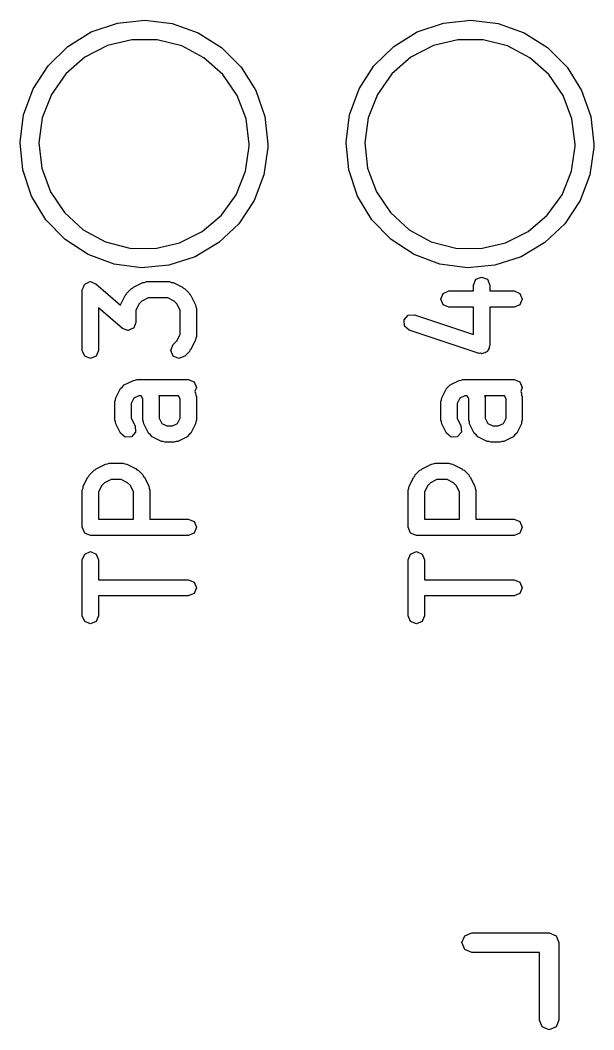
# Model space of a CAD drawing. Extents: x 59.1 to 151.1, y -119.5 to -80.2.
# Drawn here: x 86.24 to 89.76, y -105.44 to -99.24 of the extents above; entities that cross this region are included whole.
import ezdxf

# ---------------------------------------------------------------- set-up
doc = ezdxf.new("R2010")
doc.units = 0
doc.layers.add('BLACK', color=7, linetype='CONTINUOUS')

msp = doc.modelspace()

# ---------------------------------------------------------------- linework, layer by layer
at = {"layer": 'BLACK', "linetype": 'CONTINUOUS'}
for p, q in [((86.8368, -99.2577), (87.0053, -99.24)), ((87.0053, -99.24), (87.1735, -99.2601)), ((88.8368, -99.2577), (89.0053, -99.24)), ((89.0053, -99.24), (89.1735, -99.2601)), ((86.6764, -99.3123), (86.8368, -99.2577)), ((87.1735, -99.2601), (87.3332, -99.3169)), ((88.6764, -99.3123), (88.8368, -99.2577)), ((89.1735, -99.2601), (89.3332, -99.3169)), ((86.5321, -99.4011), (86.6764, -99.3123)), ((86.9259, -99.3596), (86.7753, -99.3957)), ((87.0808, -99.3604), (86.9259, -99.3596)), ((87.231, -99.3981), (87.0808, -99.3604)), ((87.3332, -99.3169), (87.4762, -99.4077)), ((88.5321, -99.4011), (88.6764, -99.3123)), ((88.9259, -99.3596), (88.7753, -99.3957)), ((89.0808, -99.3604), (88.9259, -99.3596)), ((89.231, -99.3981), (89.0808, -99.3604)), ((89.3332, -99.3169), (89.4762, -99.4077)), ((86.411, -99.5197), (86.5321, -99.4011)), ((86.7753, -99.3957), (86.6376, -99.4668)), ((87.3679, -99.4706), (87.231, -99.3981)), ((87.4762, -99.4077), (87.5956, -99.5279)), ((88.411, -99.5197), (88.5321, -99.4011)), ((88.7753, -99.3957), (88.6376, -99.4668)), ((89.3679, -99.4706), (89.231, -99.3981)), ((89.4762, -99.4077), (89.5956, -99.5279)), ((86.6376, -99.4668), (86.5209, -99.5686)), ((87.4836, -99.5737), (87.3679, -99.4706)), ((88.6376, -99.4668), (88.5209, -99.5686)), ((89.4836, -99.5737), (89.3679, -99.4706)), ((86.3193, -99.6621), (86.411, -99.5197)), ((87.5956, -99.5279), (87.6854, -99.6716)), ((88.3193, -99.6621), (88.411, -99.5197)), ((89.5956, -99.5279), (89.6854, -99.6716)), ((86.5209, -99.5686), (86.4318, -99.6953)), ((87.5713, -99.7013), (87.4836, -99.5737)), ((88.5209, -99.5686), (88.4318, -99.6953)), ((89.5713, -99.7013), (89.4836, -99.5737)), ((86.2613, -99.8213), (86.3193, -99.6621)), ((87.6854, -99.6716), (87.7411, -99.8316)), ((88.2613, -99.8213), (88.3193, -99.6621)), ((89.6854, -99.6716), (89.7411, -99.8316)), ((86.4318, -99.6953), (86.3756, -99.8397)), ((87.6261, -99.8462), (87.5713, -99.7013)), ((88.4318, -99.6953), (88.3756, -99.8397)), ((89.6261, -99.8462), (89.5713, -99.7013)), ((86.2401, -99.9894), (86.2613, -99.8213)), ((86.3756, -99.8397), (86.3553, -99.9932)), ((87.6447, -100), (87.6261, -99.8462)), ((87.7411, -99.8316), (87.76, -100)), ((88.2401, -99.9894), (88.2613, -99.8213)), ((88.3756, -99.8397), (88.3553, -99.9932)), ((89.6447, -100), (89.6261, -99.8462)), ((89.7411, -99.8316), (89.76, -100)), ((86.2405, -99.9932), (86.2401, -99.9894)), ((86.2566, -100.158), (86.2405, -99.9932)), ((86.3553, -99.9932), (86.3723, -100.147)), ((87.6227, -100.167), (87.6446, -100.014)), ((87.6446, -100.014), (87.6447, -100)), ((87.7597, -100.021), (87.7361, -100.189)), ((87.76, -100), (87.7597, -100.021)), ((88.2405, -99.9932), (88.2401, -99.9894)), ((88.2566, -100.158), (88.2405, -99.9932)), ((88.3553, -99.9932), (88.3723, -100.147)), ((89.6227, -100.167), (89.6446, -100.014)), ((89.6446, -100.014), (89.6447, -100)), ((89.7597, -100.021), (89.7361, -100.189)), ((89.76, -100), (89.7597, -100.021)), ((86.3101, -100.319), (86.2566, -100.158)), ((86.3723, -100.147), (86.4256, -100.293)), ((87.565, -100.311), (87.6227, -100.167)), ((88.3101, -100.319), (88.2566, -100.158)), ((88.3723, -100.147), (88.4256, -100.293)), ((89.565, -100.311), (89.6227, -100.167)), ((87.7361, -100.189), (87.676, -100.347)), ((89.7361, -100.189), (89.676, -100.347)), ((86.4256, -100.293), (86.512, -100.421)), ((88.4256, -100.293), (88.512, -100.421)), ((86.3979, -100.464), (86.3101, -100.319)), ((87.4746, -100.436), (87.565, -100.311)), ((87.676, -100.347), (87.5822, -100.489)), ((88.3979, -100.464), (88.3101, -100.319)), ((89.4746, -100.436), (89.565, -100.311)), ((89.676, -100.347), (89.5822, -100.489)), ((86.5156, -100.586), (86.3979, -100.464)), ((86.512, -100.421), (86.6265, -100.526)), ((87.3568, -100.537), (87.4746, -100.436)), ((88.5156, -100.586), (88.3979, -100.464)), ((88.512, -100.421), (88.6265, -100.526)), ((89.3568, -100.537), (89.4746, -100.436)), ((86.6265, -100.526), (86.7627, -100.599)), ((87.2184, -100.607), (87.3568, -100.537)), ((87.5822, -100.489), (87.4595, -100.605)), ((88.6265, -100.526), (88.7627, -100.599)), ((89.2184, -100.607), (89.3568, -100.537)), ((89.5822, -100.489), (89.4595, -100.605)), ((86.6573, -100.678), (86.5156, -100.586)), ((86.7627, -100.599), (86.9125, -100.639)), ((87.4595, -100.605), (87.314, -100.692)), ((88.6573, -100.678), (88.5156, -100.586)), ((88.7627, -100.599), (88.9125, -100.639)), ((89.4595, -100.605), (89.314, -100.692)), ((86.9125, -100.639), (87.0674, -100.641)), ((87.0674, -100.641), (87.2184, -100.607)), ((88.9125, -100.639), (89.0674, -100.641)), ((89.0674, -100.641), (89.2184, -100.607)), ((86.8161, -100.737), (86.6573, -100.678)), ((87.314, -100.692), (87.1528, -100.744)), ((88.8161, -100.737), (88.6573, -100.678)), ((89.314, -100.692), (89.1528, -100.744)), ((86.9841, -100.76), (86.8161, -100.737)), ((87.1528, -100.744), (86.9841, -100.76)), ((88.9841, -100.76), (88.8161, -100.737)), ((89.1528, -100.744), (88.9841, -100.76)), ((86.6361, -100.859), (86.6523, -100.852)), ((86.6523, -100.852), (86.6681, -100.844)), ((86.6681, -100.844), (86.6698, -100.845)), ((86.6698, -100.845), (86.6714, -100.844)), ((86.6714, -100.844), (86.6877, -100.851)), ((86.6877, -100.851), (86.7044, -100.857)), ((86.9348, -100.878), (86.9919, -100.85)), ((86.9919, -100.85), (87.0035, -100.849)), ((87.0035, -100.849), (87.0143, -100.844)), ((87.0143, -100.844), (87.1571, -100.844)), ((87.1571, -100.844), (87.1679, -100.849)), ((87.1679, -100.849), (87.1795, -100.85)), ((87.1795, -100.85), (87.2366, -100.878)), ((89.0214, -100.866), (89.0361, -100.83)), ((89.0361, -100.83), (89.0714, -100.816)), ((89.0714, -100.816), (89.1068, -100.83)), ((89.1068, -100.83), (89.1214, -100.866)), ((86.6214, -100.894), (86.6282, -100.878)), ((86.6214, -101.266), (86.6214, -100.894)), ((86.6282, -100.878), (86.6338, -100.861)), ((86.6338, -100.861), (86.6354, -100.861)), ((86.6354, -100.861), (86.6361, -100.859)), ((86.7044, -100.857), (86.8551, -100.989)), ((86.8901, -100.924), (86.8932, -100.916)), ((86.8932, -100.916), (86.9218, -100.888)), ((86.9218, -100.888), (86.9294, -100.884)), ((86.9294, -100.884), (86.9348, -100.878)), ((87.2366, -100.878), (87.242, -100.884)), ((87.242, -100.884), (87.2496, -100.888)), ((87.2496, -100.888), (87.2782, -100.916)), ((87.2782, -100.916), (87.2814, -100.924)), ((88.8214, -100.951), (88.8361, -100.916)), ((88.8361, -100.916), (88.8714, -100.901)), ((88.8714, -100.901), (89.0214, -100.901)), ((89.0214, -100.901), (89.0214, -100.866)), ((89.1214, -100.866), (89.1214, -100.901)), ((89.1214, -100.901), (89.2714, -100.901)), ((89.2714, -100.901), (89.3068, -100.916)), ((89.3068, -100.916), (89.3214, -100.951)), ((86.8553, -100.986), (86.8838, -100.929)), ((86.8838, -100.929), (86.8901, -100.924)), ((86.9868, -100.964), (86.9697, -100.981)), ((87.0261, -100.944), (86.9868, -100.964)), ((87.1453, -100.944), (87.0261, -100.944)), ((87.1847, -100.964), (87.1453, -100.944)), ((87.2018, -100.981), (87.1847, -100.964)), ((87.2814, -100.924), (87.2876, -100.929)), ((87.2876, -100.929), (87.3161, -100.986)), ((88.8361, -100.987), (88.8214, -100.951)), ((89.3214, -100.951), (89.3068, -100.987)), ((86.8671, -101.132), (86.7214, -101.004)), ((86.7214, -101.004), (86.7214, -101.266)), ((86.8551, -100.989), (86.8553, -100.986)), ((86.9697, -100.981), (86.95, -101.02)), ((86.95, -101.02), (86.95, -101.094)), ((87.2214, -101.02), (87.2018, -100.981)), ((87.2214, -101.168), (87.2214, -101.02)), ((87.3161, -100.986), (87.317, -100.998)), ((87.317, -100.998), (87.3214, -101.009)), ((87.3214, -101.009), (87.3214, -101.18)), ((88.8714, -101.001), (88.8361, -100.987)), ((89.0214, -101.001), (88.8714, -101.001)), ((89.0214, -101.168), (89.0214, -101.001)), ((89.2714, -101.001), (89.1214, -101.001)), ((89.1214, -101.001), (89.1214, -101.237)), ((89.3068, -100.987), (89.2714, -101.001)), ((86.95, -101.094), (86.9433, -101.111)), ((88.5954, -101.078), (88.6205, -101.05)), ((88.5981, -101.117), (88.5954, -101.078)), ((88.6205, -101.05), (88.6587, -101.047)), ((88.6587, -101.047), (89.0214, -101.168)), ((86.8837, -101.138), (86.8671, -101.132)), ((86.9, -101.144), (86.8837, -101.138)), ((86.9016, -101.144), (86.9, -101.144)), ((86.9033, -101.144), (86.9016, -101.144)), ((86.9191, -101.136), (86.9033, -101.144)), ((86.9354, -101.13), (86.9191, -101.136)), ((86.936, -101.128), (86.9354, -101.13)), ((86.9376, -101.127), (86.936, -101.128)), ((86.9433, -101.111), (86.9376, -101.127)), ((88.627, -101.142), (88.5981, -101.117)), ((89.0556, -101.285), (88.627, -101.142)), ((87.1789, -101.23), (87.2018, -101.208)), ((87.2018, -101.208), (87.2214, -101.168)), ((87.3161, -101.202), (87.2876, -101.26)), ((87.317, -101.191), (87.3161, -101.202)), ((87.3214, -101.18), (87.317, -101.191)), ((86.6361, -101.301), (86.6214, -101.266)), ((86.7214, -101.266), (86.7068, -101.301)), ((87.1643, -101.266), (87.1789, -101.23)), ((87.1789, -101.301), (87.1643, -101.266)), ((87.2782, -101.272), (87.2496, -101.301)), ((87.2814, -101.265), (87.2782, -101.272)), ((87.2876, -101.26), (87.2814, -101.265)), ((89.0638, -101.284), (89.0556, -101.285)), ((89.0714, -101.287), (89.0638, -101.284)), ((89.0822, -101.283), (89.0714, -101.287)), ((89.0938, -101.282), (89.0822, -101.283)), ((89.0992, -101.276), (89.0938, -101.282)), ((89.1068, -101.272), (89.0992, -101.276)), ((89.1112, -101.262), (89.1068, -101.272)), ((89.1189, -101.253), (89.1112, -101.262)), ((89.1214, -101.237), (89.1183, -101.245)), ((89.1183, -101.245), (89.1189, -101.253)), ((86.6714, -101.316), (86.6361, -101.301)), ((86.7068, -101.301), (86.6714, -101.316)), ((87.2143, -101.316), (87.1789, -101.301)), ((87.2496, -101.301), (87.2143, -101.316)), ((86.8776, -101.478), (86.9348, -101.45)), ((86.9348, -101.45), (86.9464, -101.449)), ((86.9464, -101.449), (86.9571, -101.444)), ((86.9571, -101.444), (87.2714, -101.444)), ((87.2714, -101.444), (87.3068, -101.459)), ((87.3068, -101.459), (87.3214, -101.494)), ((88.8776, -101.478), (88.9348, -101.45)), ((88.9348, -101.45), (88.9464, -101.449)), ((88.9464, -101.449), (88.9571, -101.444)), ((88.9571, -101.444), (89.2714, -101.444)), ((89.2714, -101.444), (89.3068, -101.459)), ((89.3068, -101.459), (89.3214, -101.494)), ((86.8267, -101.558), (86.8553, -101.5)), ((86.8553, -101.5), (86.8673, -101.49)), ((86.8673, -101.49), (86.8776, -101.478)), ((87.3214, -101.494), (87.3112, -101.519)), ((87.3112, -101.519), (87.3161, -101.529)), ((87.3161, -101.529), (87.317, -101.541)), ((88.8267, -101.558), (88.8553, -101.5)), ((88.8553, -101.5), (88.8673, -101.49)), ((88.8673, -101.49), (88.8776, -101.478)), ((89.3214, -101.494), (89.3112, -101.519)), ((89.3112, -101.519), (89.3161, -101.529)), ((89.3161, -101.529), (89.317, -101.541)), ((86.8214, -101.58), (86.8259, -101.569)), ((86.8214, -101.694), (86.8214, -101.58)), ((86.8259, -101.569), (86.8267, -101.558)), ((86.9373, -101.56), (86.9214, -101.592)), ((86.9214, -101.592), (86.9214, -101.682)), ((86.9689, -101.544), (86.9373, -101.56)), ((86.9834, -101.544), (86.9689, -101.544)), ((86.9929, -101.563), (86.9834, -101.544)), ((86.9929, -101.694), (86.9929, -101.563)), ((87.0899, -101.544), (87.0929, -101.551)), ((87.212, -101.544), (87.0899, -101.544)), ((87.0929, -101.551), (87.0929, -101.682)), ((87.2214, -101.563), (87.212, -101.544)), ((87.2214, -101.682), (87.2214, -101.563)), ((87.317, -101.541), (87.3214, -101.551)), ((87.3214, -101.551), (87.3214, -101.694)), ((88.8214, -101.58), (88.8259, -101.569)), ((88.8214, -101.694), (88.8214, -101.58)), ((88.8259, -101.569), (88.8267, -101.558)), ((88.9373, -101.56), (88.9214, -101.592)), ((88.9214, -101.592), (88.9214, -101.682)), ((88.9689, -101.544), (88.9373, -101.56)), ((88.9834, -101.544), (88.9689, -101.544)), ((88.9929, -101.563), (88.9834, -101.544)), ((88.9929, -101.694), (88.9929, -101.563)), ((89.0899, -101.544), (89.0929, -101.551)), ((89.212, -101.544), (89.0899, -101.544)), ((89.0929, -101.551), (89.0929, -101.682)), ((89.2214, -101.563), (89.212, -101.544)), ((89.2214, -101.682), (89.2214, -101.563)), ((89.317, -101.541), (89.3214, -101.551)), ((89.3214, -101.551), (89.3214, -101.694)), ((86.8259, -101.705), (86.8214, -101.694)), ((86.8267, -101.717), (86.8259, -101.705)), ((86.8553, -101.774), (86.8267, -101.717)), ((86.9214, -101.682), (86.9447, -101.729)), ((86.9973, -101.705), (86.9929, -101.694)), ((86.9981, -101.717), (86.9973, -101.705)), ((87.0267, -101.774), (86.9981, -101.717)), ((87.0929, -101.682), (87.1087, -101.714)), ((87.1087, -101.714), (87.1404, -101.73)), ((87.1739, -101.73), (87.2056, -101.714)), ((87.2056, -101.714), (87.2214, -101.682)), ((87.3161, -101.717), (87.2876, -101.774)), ((87.317, -101.705), (87.3161, -101.717)), ((87.3214, -101.694), (87.317, -101.705)), ((88.8259, -101.705), (88.8214, -101.694)), ((88.8267, -101.717), (88.8259, -101.705)), ((88.8553, -101.774), (88.8267, -101.717)), ((88.9214, -101.682), (88.9447, -101.729)), ((88.9973, -101.705), (88.9929, -101.694)), ((88.9981, -101.717), (88.9973, -101.705)), ((89.0267, -101.774), (88.9981, -101.717)), ((89.0929, -101.682), (89.1087, -101.714)), ((89.1087, -101.714), (89.1404, -101.73)), ((89.1739, -101.73), (89.2056, -101.714)), ((89.2056, -101.714), (89.2214, -101.682)), ((89.3161, -101.717), (89.2876, -101.774)), ((89.317, -101.705), (89.3161, -101.717)), ((89.3214, -101.694), (89.317, -101.705)), ((86.8842, -101.799), (86.8553, -101.774)), ((86.9474, -101.767), (86.9224, -101.796)), ((86.9447, -101.729), (86.9474, -101.767)), ((87.0387, -101.784), (87.0267, -101.774)), ((87.1404, -101.73), (87.1739, -101.73)), ((87.2876, -101.774), (87.2756, -101.784)), ((88.8842, -101.799), (88.8553, -101.774)), ((88.9474, -101.767), (88.9224, -101.796)), ((88.9447, -101.729), (88.9474, -101.767)), ((89.0387, -101.784), (89.0267, -101.774)), ((89.1404, -101.73), (89.1739, -101.73)), ((89.2876, -101.774), (89.2756, -101.784)), ((86.9224, -101.796), (86.8842, -101.799)), ((87.0491, -101.796), (87.0387, -101.784)), ((87.1062, -101.825), (87.0491, -101.796)), ((87.1178, -101.826), (87.1062, -101.825)), ((87.1286, -101.83), (87.1178, -101.826)), ((87.1857, -101.83), (87.1286, -101.83)), ((87.1965, -101.826), (87.1857, -101.83)), ((87.2081, -101.825), (87.1965, -101.826)), ((87.2652, -101.796), (87.2081, -101.825)), ((87.2756, -101.784), (87.2652, -101.796)), ((88.9224, -101.796), (88.8842, -101.799)), ((89.0491, -101.796), (89.0387, -101.784)), ((89.1062, -101.825), (89.0491, -101.796)), ((89.1178, -101.826), (89.1062, -101.825)), ((89.1286, -101.83), (89.1178, -101.826)), ((89.1857, -101.83), (89.1286, -101.83)), ((89.1965, -101.826), (89.1857, -101.83)), ((89.2081, -101.825), (89.1965, -101.826)), ((89.2652, -101.796), (89.2081, -101.825)), ((89.2756, -101.784), (89.2652, -101.796)), ((86.7062, -101.992), (86.7634, -101.964)), ((86.7634, -101.964), (86.775, -101.963)), ((86.775, -101.963), (86.7857, -101.959)), ((86.7857, -101.959), (86.8714, -101.959)), ((86.8714, -101.959), (86.8822, -101.963)), ((86.8822, -101.963), (86.8938, -101.964)), ((86.8938, -101.964), (86.9509, -101.992)), ((88.7062, -101.992), (88.7634, -101.964)), ((88.7634, -101.964), (88.775, -101.963)), ((88.775, -101.963), (88.7857, -101.959)), ((88.7857, -101.959), (88.8714, -101.959)), ((88.8714, -101.959), (88.8822, -101.963)), ((88.8822, -101.963), (88.8938, -101.964)), ((88.8938, -101.964), (88.9509, -101.992)), ((86.6615, -102.038), (86.6646, -102.03)), ((86.6646, -102.03), (86.6932, -102.002)), ((86.6932, -102.002), (86.7008, -101.999)), ((86.7008, -101.999), (86.7062, -101.992)), ((86.9509, -101.992), (86.9563, -101.999)), ((86.9563, -101.999), (86.9639, -102.002)), ((86.9639, -102.002), (86.9925, -102.03)), ((86.9925, -102.03), (86.9956, -102.038)), ((88.6615, -102.038), (88.6646, -102.03)), ((88.6646, -102.03), (88.6932, -102.002)), ((88.6932, -102.002), (88.7008, -101.999)), ((88.7008, -101.999), (88.7062, -101.992)), ((88.9509, -101.992), (88.9563, -101.999)), ((88.9563, -101.999), (88.9639, -102.002)), ((88.9639, -102.002), (88.9925, -102.03)), ((88.9925, -102.03), (88.9956, -102.038)), ((86.6267, -102.1), (86.6553, -102.043)), ((86.6553, -102.043), (86.6615, -102.038)), ((86.7582, -102.078), (86.7411, -102.095)), ((86.7975, -102.059), (86.7582, -102.078)), ((86.8596, -102.059), (86.7975, -102.059)), ((86.899, -102.078), (86.8596, -102.059)), ((86.916, -102.095), (86.899, -102.078)), ((86.9956, -102.038), (87.0019, -102.043)), ((87.0019, -102.043), (87.0304, -102.1)), ((88.6267, -102.1), (88.6553, -102.043)), ((88.6553, -102.043), (88.6615, -102.038)), ((88.7582, -102.078), (88.7411, -102.095)), ((88.7975, -102.059), (88.7582, -102.078)), ((88.8596, -102.059), (88.7975, -102.059)), ((88.899, -102.078), (88.8596, -102.059)), ((88.916, -102.095), (88.899, -102.078)), ((88.9956, -102.038), (89.0019, -102.043)), ((89.0019, -102.043), (89.0304, -102.1)), ((86.6214, -102.123), (86.6259, -102.112)), ((86.6214, -102.351), (86.6214, -102.123)), ((86.6259, -102.112), (86.6267, -102.1)), ((86.7411, -102.095), (86.7214, -102.135)), ((86.7214, -102.135), (86.7214, -102.301)), ((86.9357, -102.135), (86.916, -102.095)), ((86.9357, -102.301), (86.9357, -102.135)), ((87.0304, -102.1), (87.0313, -102.112)), ((87.0313, -102.112), (87.0357, -102.123)), ((87.0357, -102.123), (87.0357, -102.301)), ((88.6214, -102.123), (88.6259, -102.112)), ((88.6214, -102.351), (88.6214, -102.123)), ((88.6259, -102.112), (88.6267, -102.1)), ((88.7411, -102.095), (88.7214, -102.135)), ((88.7214, -102.135), (88.7214, -102.301)), ((88.9357, -102.135), (88.916, -102.095)), ((88.9357, -102.301), (88.9357, -102.135)), ((89.0304, -102.1), (89.0313, -102.112)), ((89.0313, -102.112), (89.0357, -102.123)), ((89.0357, -102.123), (89.0357, -102.301)), ((86.7214, -102.301), (86.9357, -102.301)), ((87.0357, -102.301), (87.2714, -102.301)), ((87.2714, -102.301), (87.3068, -102.316)), ((87.3068, -102.316), (87.3214, -102.351)), ((88.7214, -102.301), (88.9357, -102.301)), ((89.0357, -102.301), (89.2714, -102.301)), ((89.2714, -102.301), (89.3068, -102.316)), ((89.3068, -102.316), (89.3214, -102.351)), ((86.6361, -102.387), (86.6214, -102.351)), ((86.6714, -102.401), (86.6361, -102.387)), ((87.2714, -102.401), (86.6714, -102.401)), ((87.3068, -102.387), (87.2714, -102.401)), ((87.3214, -102.351), (87.3068, -102.387)), ((88.6361, -102.387), (88.6214, -102.351)), ((88.6714, -102.401), (88.6361, -102.387)), ((89.2714, -102.401), (88.6714, -102.401)), ((89.3068, -102.387), (89.2714, -102.401)), ((89.3214, -102.351), (89.3068, -102.387)), ((86.6214, -102.551), (86.6361, -102.516)), ((86.6361, -102.516), (86.6714, -102.501)), ((86.6714, -102.501), (86.7068, -102.516)), ((86.7068, -102.516), (86.7214, -102.551)), ((88.6214, -102.551), (88.6361, -102.516)), ((88.6361, -102.516), (88.6714, -102.501)), ((88.6714, -102.501), (88.7068, -102.516)), ((88.7068, -102.516), (88.7214, -102.551)), ((86.6214, -102.894), (86.6214, -102.551)), ((86.7214, -102.551), (86.7214, -102.673)), ((88.6214, -102.894), (88.6214, -102.551)), ((88.7214, -102.551), (88.7214, -102.673)), ((86.7214, -102.673), (87.2714, -102.673)), ((87.2714, -102.673), (87.3068, -102.688)), ((87.3068, -102.688), (87.3214, -102.723)), ((88.7214, -102.673), (89.2714, -102.673)), ((89.2714, -102.673), (89.3068, -102.688)), ((89.3068, -102.688), (89.3214, -102.723)), ((87.2714, -102.773), (86.7214, -102.773)), ((86.7214, -102.773), (86.7214, -102.894)), ((87.3068, -102.758), (87.2714, -102.773)), ((87.3214, -102.723), (87.3068, -102.758)), ((89.2714, -102.773), (88.7214, -102.773)), ((88.7214, -102.773), (88.7214, -102.894)), ((89.3068, -102.758), (89.2714, -102.773)), ((89.3214, -102.723), (89.3068, -102.758)), ((86.6361, -102.93), (86.6214, -102.894)), ((86.7214, -102.894), (86.7068, -102.93)), ((88.6361, -102.93), (88.6214, -102.894)), ((88.7214, -102.894), (88.7068, -102.93)), ((86.6714, -102.944), (86.6361, -102.93)), ((86.7068, -102.93), (86.6714, -102.944)), ((88.6714, -102.944), (88.6361, -102.93)), ((88.7068, -102.93), (88.6714, -102.944)), ((88.951, -104.9), (88.9686, -104.858)), ((88.9686, -104.858), (89.011, -104.84)), ((89.011, -104.84), (89.486, -104.84)), ((89.486, -104.84), (89.5284, -104.858)), ((89.5284, -104.858), (89.546, -104.9)), ((88.9686, -104.942), (88.951, -104.9)), ((89.011, -104.96), (88.9686, -104.942)), ((89.546, -104.9), (89.546, -105.375)), ((89.426, -104.96), (89.011, -104.96)), ((89.426, -105.375), (89.426, -104.96)), ((89.4436, -105.417), (89.426, -105.375)), ((89.546, -105.375), (89.5284, -105.417)), ((89.486, -105.435), (89.4436, -105.417)), ((89.5284, -105.417), (89.486, -105.435))]:
    msp.add_line(p, q, dxfattribs=at)

doc.saveas('drawing.dxf')
